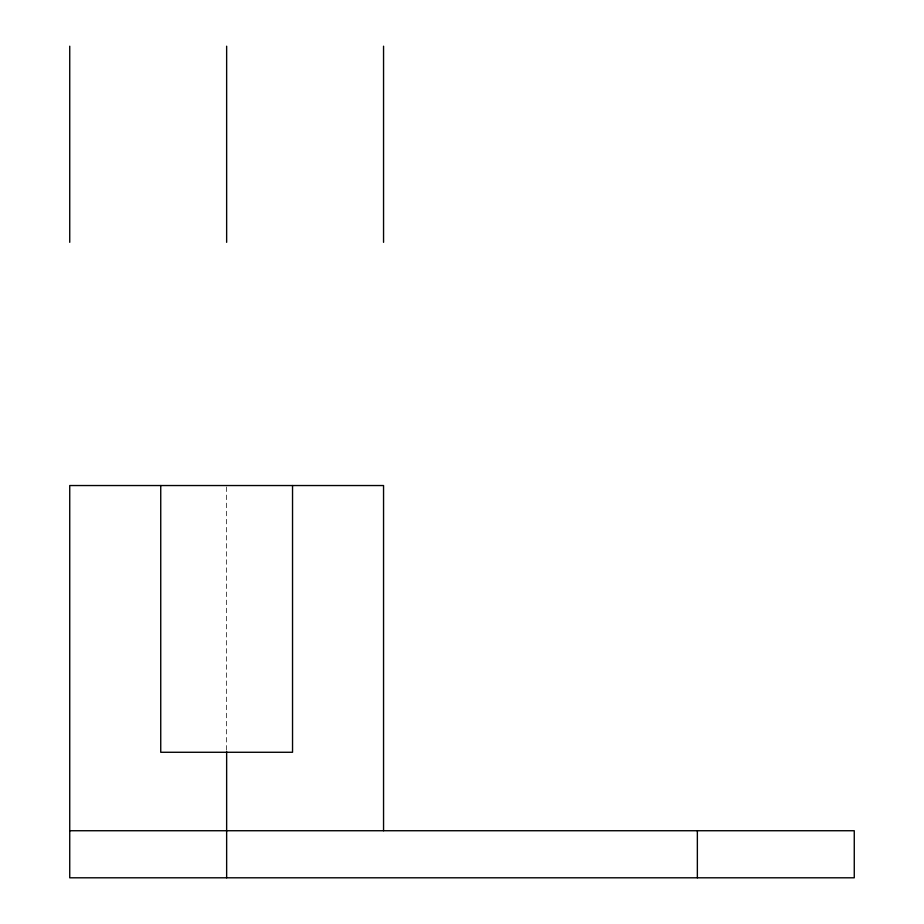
<?xml version="1.0" encoding="UTF-8"?>
<svg xmlns="http://www.w3.org/2000/svg" width="924" height="924" viewBox="0 0 924 924"><rect width="100%" height="100%" fill="white"/><g stroke="black" fill="none" stroke-linecap="round" stroke-linejoin="round"><path stroke-width="0.69" stroke-dasharray="4.62 3.46" d="M226.646 486.971L226.646 750.184"/><path stroke-width="1.39" d="M69.739 830.734L854.261 830.734L854.261 877.8L69.739 877.8L69.739 485.539L383.552 485.539L383.552 830.734M697.354 830.734L697.354 877.8M383.552 46.2L383.552 242.331M292.538 485.539L292.538 752.275L160.741 752.275L160.741 485.539M226.646 46.2L226.646 242.331M226.646 751.616L226.646 877.8M69.739 46.2L69.739 242.331"/></g></svg>
